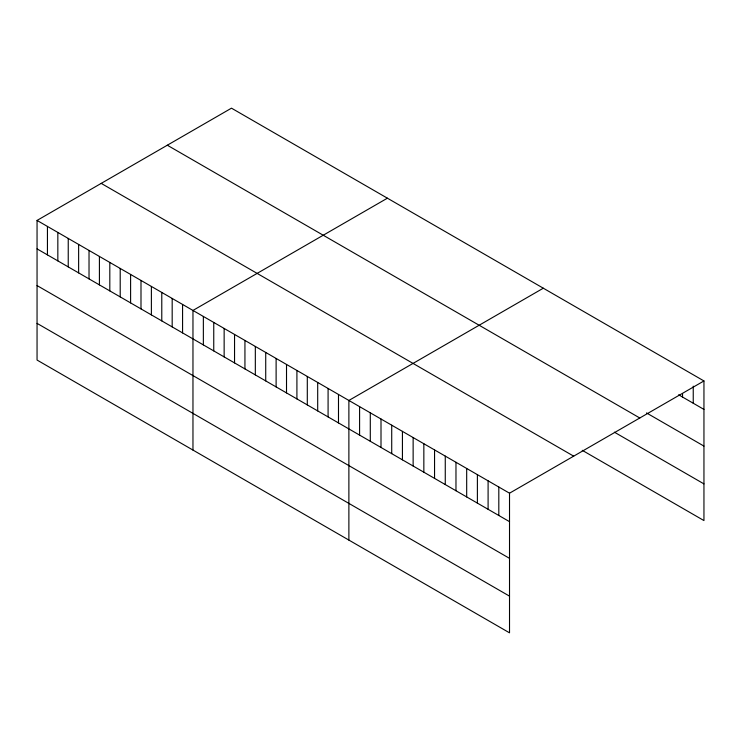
<?xml version="1.0" encoding="UTF-8"?>
<svg xmlns="http://www.w3.org/2000/svg" width="741" height="741" viewBox="0 0 741 741"><rect width="100%" height="100%" fill="white"/><g stroke="black" fill="none" stroke-linecap="round" stroke-linejoin="round"><path stroke-width="1.11" d="M37.05 220.429L509.521 493.2L509.521 632.833L37.05 360.052L37.05 220.429L231.479 108.167L703.95 380.948L703.95 520.571L582.25 450.315M387.395 198.19L192.966 310.442L192.966 450.065M543.31 288.203L348.881 400.455L348.881 540.087M509.521 493.2L703.95 380.948M678.636 394.796L703.95 409.412M646.513 412.932L703.95 446.091M167.318 145.217L639.789 417.989M614.382 432.179L703.95 483.892M101.211 183.379L573.682 456.16M37.05 248.883L509.521 521.664M37.05 285.572L509.521 558.353M37.05 323.363L509.521 596.144M693.243 386.154L693.243 403.224M682.535 393.628L682.535 397.046M498.813 487.022L498.813 515.486M488.097 480.835L488.097 509.299M477.389 474.657L477.389 503.12M466.682 468.469L466.682 496.933M455.974 462.291L455.974 490.755M445.267 456.104L445.267 484.568M434.55 449.926L434.55 478.38M423.843 443.739L423.843 472.202M413.135 437.56L413.135 466.015M402.428 431.373L402.428 459.837M391.72 425.195L391.72 453.649M381.004 419.008L381.004 447.471M370.296 412.82L370.296 441.284M359.589 406.642L359.589 435.106M338.489 394.462L338.489 422.916M328.087 388.46L328.087 416.914M317.694 382.458L317.694 410.922M307.302 376.456L307.302 404.919M296.909 370.454L296.909 398.917M286.517 364.452L286.517 392.915M276.115 358.449L276.115 386.913M265.723 352.447L265.723 380.911M255.33 346.445L255.33 374.909M244.938 340.443L244.938 368.907M234.545 334.45L234.545 362.905M224.143 328.448L224.143 356.912M213.751 322.446L213.751 350.91M203.358 316.444L203.358 344.908M182.573 304.44L182.573 332.904M172.181 298.438L172.181 326.901M161.779 292.436L161.779 320.899M151.386 286.434L151.386 314.897M140.994 280.441L140.994 308.895M130.601 274.439L130.601 302.902M120.209 268.437L120.209 296.9M109.807 262.434L109.807 290.898M99.414 256.432L99.414 284.896M89.022 250.43L89.022 278.894M78.629 244.428L78.629 272.892M68.237 238.426L68.237 266.89M57.835 232.424L57.835 260.888M47.443 226.431L47.443 254.885"/></g></svg>
